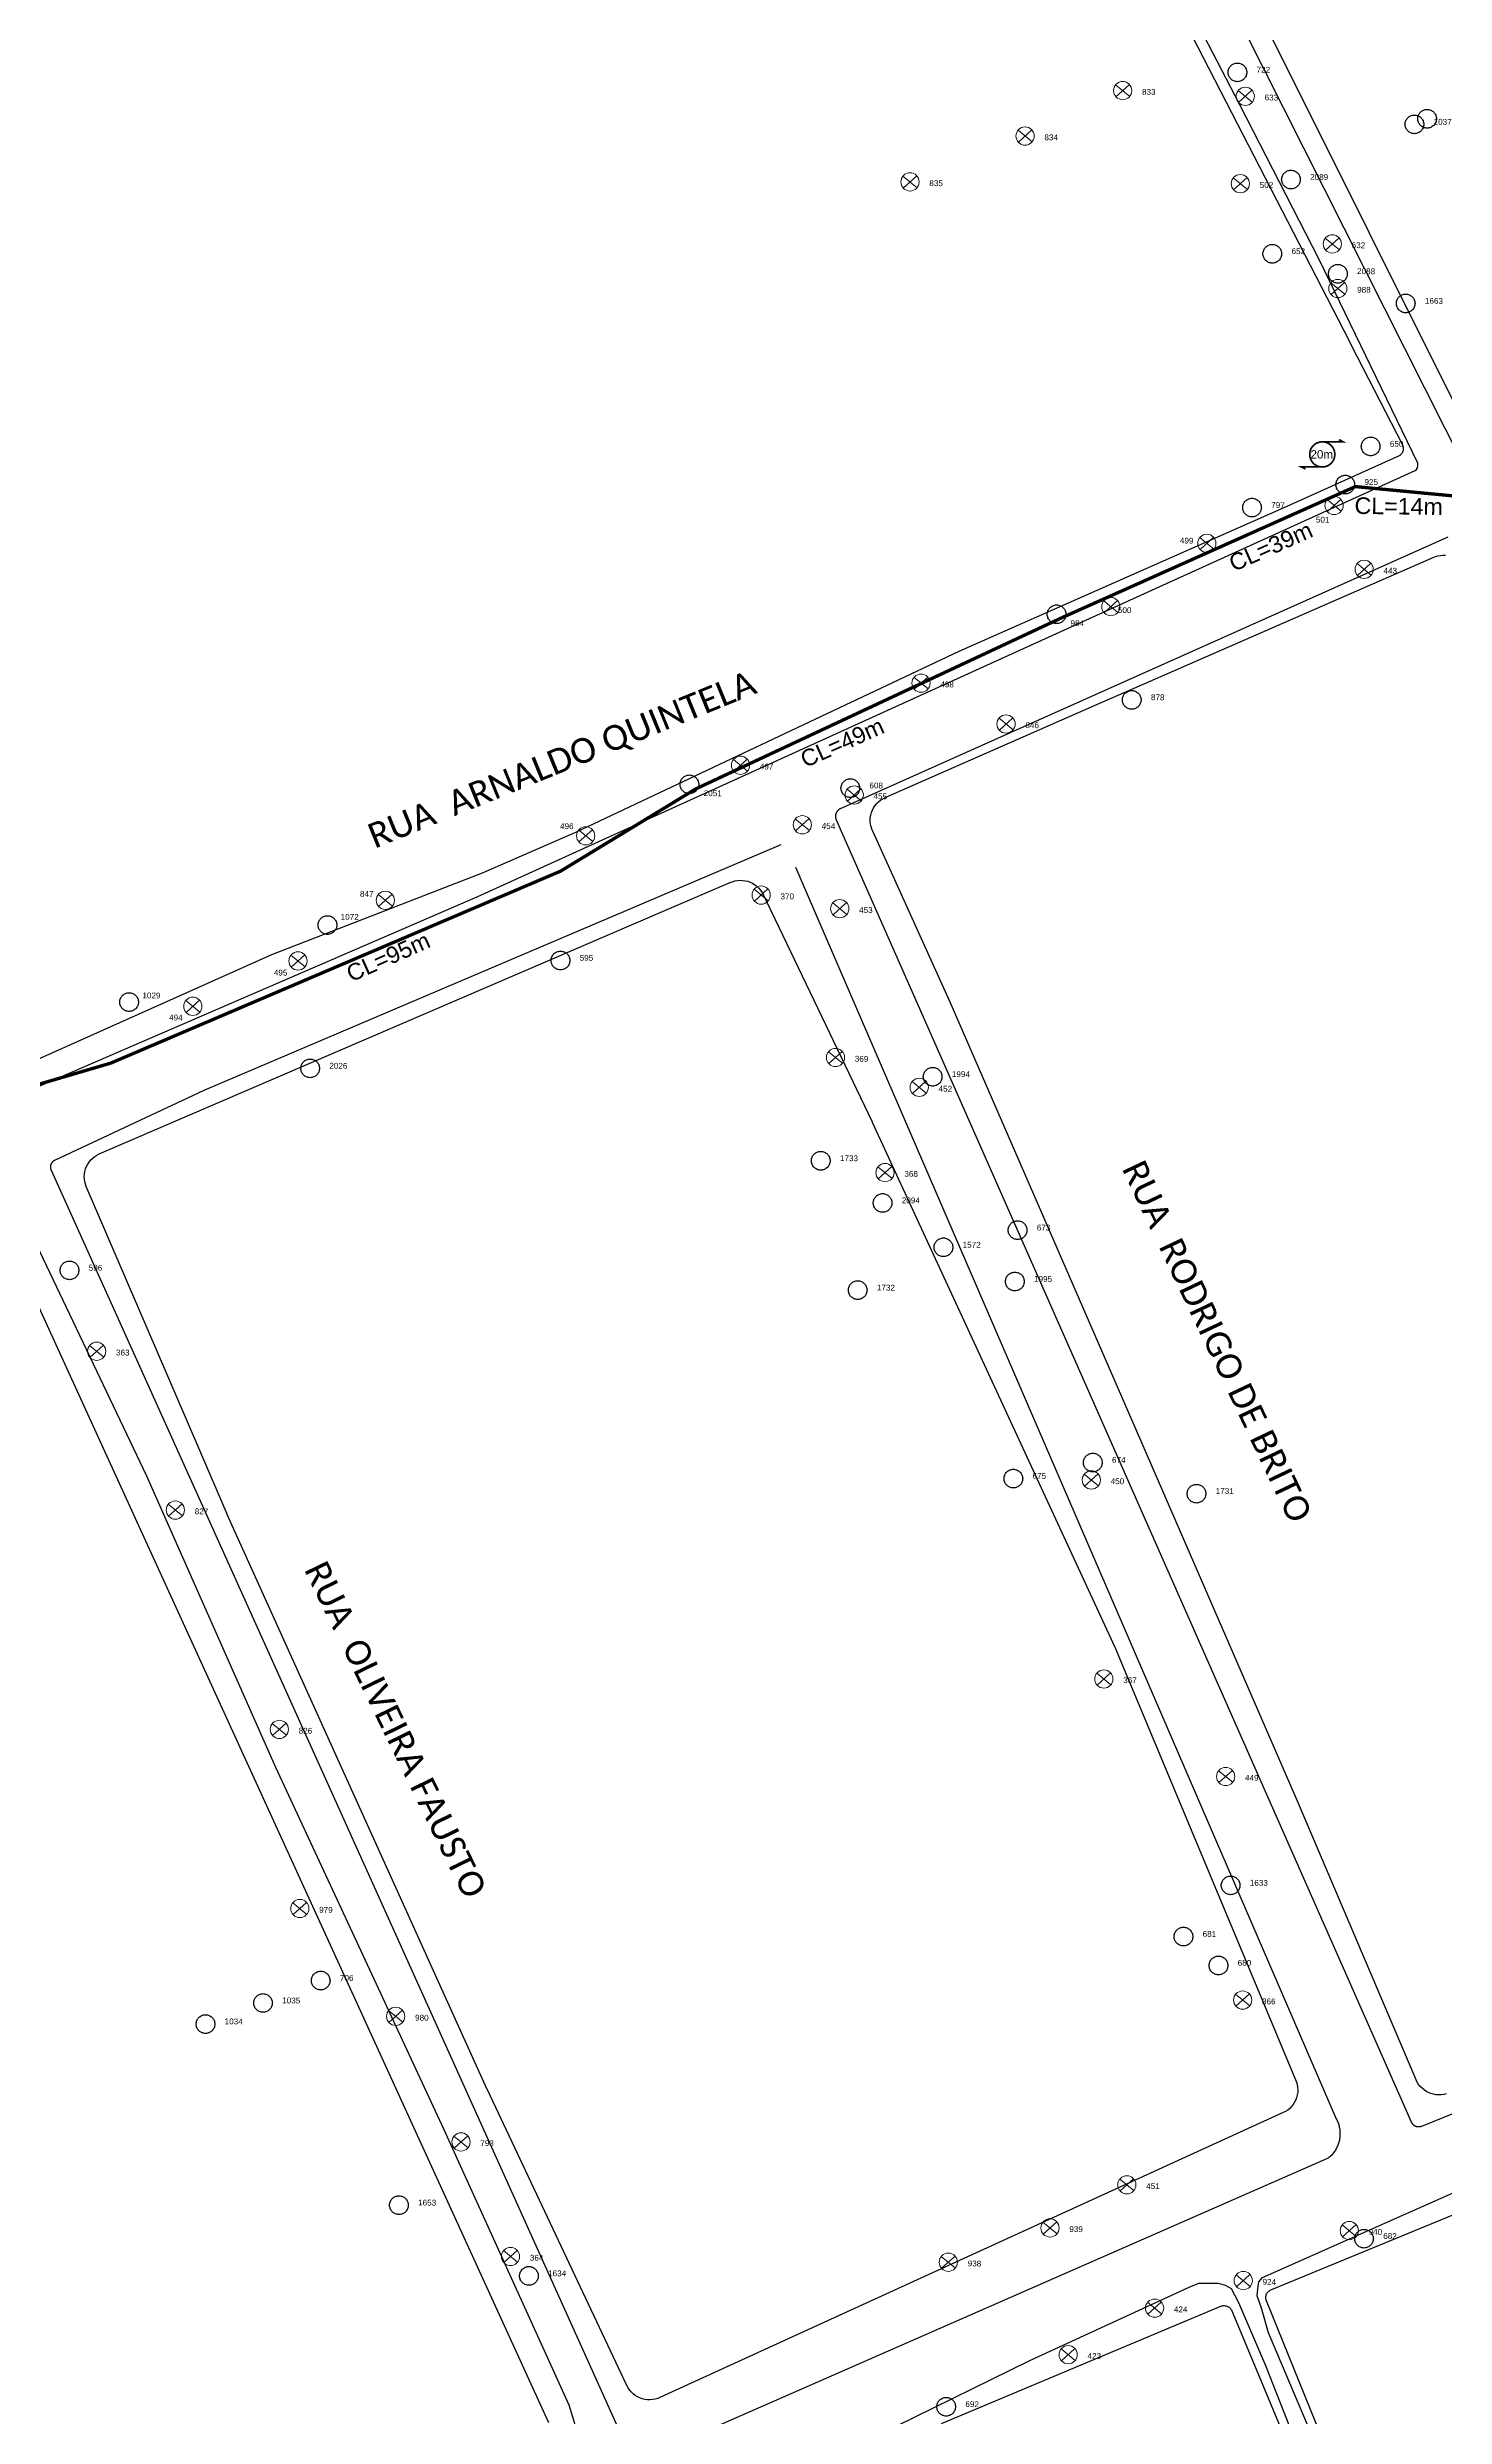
# Model space of a CAD drawing. Header units: millimetres. Extents: x 676447 to 689606, y 7455628 to 7463967.
# Drawn here: x 686233.2 to 686401.5, y 7460129.2 to 7460414.5 of the extents above; entities that cross this region are included whole.
import ezdxf
from ezdxf.enums import TextEntityAlignment as Align

# ---------------------------------------------------------------- set-up
doc = ezdxf.new("R2010")
doc.units = ezdxf.units.MM
doc.header["$LTSCALE"] = 0.1
doc.header["$MEASUREMENT"] = 0
doc.linetypes.add('PHANTOM2', pattern=[1.25, 0.625, -0.125, 0.125, -0.125, 0.125, -0.125])
doc.layers.add('10.4-Postes', color=1, linetype='Continuous', lineweight=0)
for name, color, linetype in [('Caixas Subterrâneas', 5, 'Continuous'), ('label_cabos', 7, 'Continuous'), ('LAYOUT', 7, 'Continuous'), ('LEGENDAS_INFRAESTRUTURAS', 7, 'Continuous'), ('MUB_MEIOFIO', 7, 'Continuous'), ('MUB_QUADRAS', 7, 'Continuous'), ('MUB_SEGMENTO', 7, 'Continuous'), ('NOS_DE_INFRAESTRUTURA', 7, 'Continuous')]:
    doc.layers.add(name, color=color, linetype=linetype)
doc.styles.add('Legend', font='calibri.ttf')
doc.styles.get("Standard").update_dxf_attribs({"font": 'arial.ttf'})

# ---------------------------------------------------------------- blocks, each defined once
blk = doc.blocks.new('PTPT')
at = {"layer": '10.4-Postes', "color": 1, "linetype": 'PHANTOM2'}
for points in [[(-0.0000079, 0.0000104), (0.0000075, -0.000002)], [(0.000007, 0.0000109), (-0.0000074, -0.0000025)]]:
    blk.add_lwpolyline(points, dxfattribs=at)
at = {"layer": '10.4-Postes', "color": 1}
blk.add_circle((-0.0000002, 0.0000042), 0.00000987, dxfattribs=at)
blk = doc.blocks.new('MHMZ')
at = {"linetype": 'PHANTOM2'}
blk.add_circle((0, 0), 0.0000101, dxfattribs=at)
blk = doc.blocks.new('Folga 20')
at = {"layer": 'LAYOUT', "color": 1, "const_width": 0.2}
for points in [[(685456.19, 7460278.55), (685458.72, 7460278.55), (685458.21, 7460278.81)], [(685456.19, 7460275.52), (685453.67, 7460275.52), (685454.17, 7460275.27)]]:
    blk.add_lwpolyline(points, dxfattribs=at)
blk.add_lwpolyline([(685456.19, 7460278.55, 1.000012), (685456.19, 7460275.52, 0.999978)], format="xyb", close=True, dxfattribs=at)
at = {"layer": 'LAYOUT', "color": 1}
blk.add_text('20m', height=1, dxfattribs=at).set_placement((685456.13, 7460277.04), align=Align.MIDDLE_CENTER)

msp = doc.modelspace()

# ---------------------------------------------------------------- linework, layer by layer
at = {"color": 1, "const_width": 0.4}
msp.add_lwpolyline([(685841.65, 7460373.53), (685944.36, 7460421.62), (685988.58, 7460297.84), (685998.18, 7460270.5), (686002.34, 7460256.28), (686017.79, 7460211.26), (686109.27, 7460237.72), (686120.41, 7460238.15), (686142.2, 7460251.74), (686223.8, 7460287.21), (686240.79, 7460292.21), (686294.99, 7460315.34), (686311.26, 7460325.24), (686355.25, 7460345.81), (686390.71, 7460361.65), (686403.3, 7460360.45), (686420.48, 7460364.31), (686527.21, 7460409.83), (686538.71, 7460400.35), (686557.21, 7460361.57), (686605.8, 7460275.52)], dxfattribs=at)
at = {"layer": 'MUB_MEIOFIO', "linetype": 'Continuous'}
for points in [[(686140.32, 7460249.71), (686285, 7460312.27), (686397.92, 7460363.58), (686398.09, 7460363.71), (686398.21, 7460363.91), (686398.24, 7460364.19), (686398.23, 7460364.49), (686386.35, 7460388.99), (686376.78, 7460407.64), (686369.19, 7460422.27), (686367.93, 7460424.67), (686366.63, 7460425.81), (686365.31, 7460426.8), (686364.28, 7460427.56), (686363.13, 7460428.43), (686362.69, 7460429.47), (686357.82, 7460438.41), (686347, 7460458.66), (686342.5, 7460468.57), (686334.62, 7460475.53)], [(686403.96, 7460363.77), (686365.02, 7460441.08)], [(686401.83, 7460355.54), (686328.67, 7460322.85), (686328.64, 7460322.83), (686328.61, 7460322.82), (686328.58, 7460322.8), (686328.55, 7460322.78), (686328.52, 7460322.76), (686328.49, 7460322.74), (686328.46, 7460322.72), (686328.44, 7460322.7), (686328.41, 7460322.68), (686328.39, 7460322.65), (686328.36, 7460322.63), (686328.34, 7460322.6), (686328.31, 7460322.58), (686328.29, 7460322.55), (686328.27, 7460322.52), (686328.25, 7460322.49), (686328.23, 7460322.46), (686328.21, 7460322.43), (686328.2, 7460322.4), (686328.18, 7460322.37), (686328.17, 7460322.34), (686328.15, 7460322.31), (686328.14, 7460322.28), (686328.13, 7460322.24), (686328.12, 7460322.21), (686328.11, 7460322.18), (686328.1, 7460322.14), (686328.1, 7460322.11), (686328.09, 7460322.07), (686328.09, 7460322.04), (686328.08, 7460322), (686328.08, 7460321.97), (686328.08, 7460321.94), (686328.08, 7460321.9), (686328.08, 7460321.87), (686328.09, 7460321.83), (686328.09, 7460321.8), (686328.1, 7460321.76), (686328.1, 7460321.73), (686328.11, 7460321.69), (686328.12, 7460321.66), (686328.13, 7460321.63), (686328.14, 7460321.59), (686328.15, 7460321.56), (686328.17, 7460321.53), (686397.41, 7460164.71), (686397.42, 7460164.68), (686397.44, 7460164.65), (686397.45, 7460164.62), (686397.47, 7460164.59), (686397.49, 7460164.56), (686397.51, 7460164.53), (686397.53, 7460164.5), (686397.55, 7460164.47), (686397.58, 7460164.45), (686397.6, 7460164.42), (686397.63, 7460164.4), (686397.65, 7460164.37), (686397.68, 7460164.35), (686397.7, 7460164.33), (686397.73, 7460164.31), (686397.76, 7460164.29), (686397.79, 7460164.27), (686397.82, 7460164.25), (686397.85, 7460164.23), (686397.88, 7460164.22), (686397.91, 7460164.2), (686397.95, 7460164.19), (686397.98, 7460164.18), (686398.01, 7460164.16), (686398.04, 7460164.15), (686398.08, 7460164.15), (686398.11, 7460164.14), (686398.15, 7460164.13), (686398.18, 7460164.12), (686398.22, 7460164.12), (686398.25, 7460164.12), (686398.29, 7460164.12), (686398.32, 7460164.11), (686398.36, 7460164.12), (686398.39, 7460164.12), (686398.42, 7460164.12), (686398.46, 7460164.12), (686398.49, 7460164.13), (686398.53, 7460164.14), (686398.56, 7460164.14), (686398.6, 7460164.15), (686398.63, 7460164.16), (686398.66, 7460164.17), (686398.7, 7460164.19), (686414.13, 7460170.42)], [(686303.38, 7460124.54), (686233.64, 7460279.27), (686233.63, 7460279.3), (686233.62, 7460279.33), (686233.61, 7460279.36), (686233.6, 7460279.39), (686233.59, 7460279.43), (686233.58, 7460279.46), (686233.57, 7460279.5), (686233.57, 7460279.53), (686233.56, 7460279.56), (686233.56, 7460279.6), (686233.56, 7460279.63), (686233.56, 7460279.67), (686233.56, 7460279.7), (686233.56, 7460279.74), (686233.56, 7460279.77), (686233.56, 7460279.81), (686233.57, 7460279.84), (686233.57, 7460279.87), (686233.58, 7460279.91), (686233.59, 7460279.94), (686233.6, 7460279.97), (686233.61, 7460280.01), (686233.62, 7460280.04), (686233.64, 7460280.07), (686233.65, 7460280.1), (686233.67, 7460280.13), (686233.68, 7460280.16), (686233.7, 7460280.19), (686233.72, 7460280.22), (686233.74, 7460280.25), (686233.76, 7460280.28), (686233.78, 7460280.31), (686233.8, 7460280.33), (686233.83, 7460280.36), (686233.85, 7460280.38), (686233.87, 7460280.41), (686233.9, 7460280.43), (686233.93, 7460280.45), (686233.95, 7460280.47), (686233.98, 7460280.49), (686234.01, 7460280.51), (686234.04, 7460280.53), (686234.07, 7460280.55), (686234.1, 7460280.57), (686234.13, 7460280.58), (686252.03, 7460288.97), (686321.56, 7460318.54)], [(686323.27, 7460315.81), (686388.41, 7460165.05), (686388.47, 7460164.94), (686388.53, 7460164.82), (686388.58, 7460164.7), (686388.62, 7460164.57), (686388.67, 7460164.45), (686388.71, 7460164.32), (686388.74, 7460164.2), (686388.77, 7460164.07), (686388.8, 7460163.94), (686388.82, 7460163.81), (686388.83, 7460163.68), (686388.84, 7460163.55), (686388.85, 7460163.42), (686388.85, 7460163.29), (686388.85, 7460163.15), (686388.85, 7460163.02), (686388.84, 7460162.89), (686388.82, 7460162.76), (686388.8, 7460162.63), (686388.78, 7460162.5), (686388.75, 7460162.38), (686388.72, 7460162.25), (686388.68, 7460162.12), (686388.64, 7460162), (686388.59, 7460161.87), (686388.54, 7460161.75), (686388.48, 7460161.63), (686388.43, 7460161.52), (686388.36, 7460161.4), (686388.3, 7460161.29), (686388.23, 7460161.18), (686388.15, 7460161.07), (686388.07, 7460160.96), (686387.99, 7460160.86), (686387.91, 7460160.76), (686387.82, 7460160.66), (686387.73, 7460160.57), (686387.63, 7460160.48), (686387.53, 7460160.39), (686387.43, 7460160.31), (686304.69, 7460124.03)], [(686296.9, 7460127.68), (686296.02, 7460130.55), (686280.95, 7460163.73), (686260.68, 7460207.36), (686245.13, 7460242.45), (686229.02, 7460276.26), (686228.54, 7460276.98), (686227.82, 7460277.22), (686227.03, 7460277.38), (686225.83, 7460277.38), (686225.03, 7460277.22)], [(686386.52, 7460124.51), (686380.23, 7460139.29), (686379.4, 7460142.24), (686378.87, 7460143.75), (686378.94, 7460144.58), (686379.09, 7460145.41), (686379.51, 7460145.96), (686414.42, 7460161.43)], [(686335.31, 7460128.01), (686351.49, 7460135.95), (686370.67, 7460144.79), (686371.87, 7460145.27), (686372.76, 7460145.27), (686373.6, 7460145.27), (686374.2, 7460145.27), (686375.03, 7460145.03), (686375.45, 7460144.79), (686375.75, 7460144.61), (686376.64, 7460142.94), (686379.87, 7460135.36), (686386.75, 7460117.9)]]:
    msp.add_lwpolyline(points, dxfattribs=at)
at = {"layer": 'MUB_QUADRAS', "linetype": 'Continuous'}
for points in [[(686406.72, 7460363.53), (686378.04, 7460420.99)], [(686370.37, 7460417.24), (686389.3, 7460380.44), (686390.93, 7460377.29), (686396.37, 7460366.67), (686396.39, 7460366.62), (686396.43, 7460366.52), (686396.46, 7460366.42), (686396.47, 7460366.32), (686396.48, 7460366.21), (686396.48, 7460366.11), (686396.46, 7460366.01), (686396.43, 7460365.91), (686396.4, 7460365.81), (686396.35, 7460365.71), (686396.29, 7460365.63), (686396.23, 7460365.54), (686396.15, 7460365.47), (686396.07, 7460365.4), (686395.98, 7460365.35), (686395.89, 7460365.3), (686382.1, 7460359.1), (686342.95, 7460341.8), (686296.75, 7460319.99), (686285.52, 7460315.08), (686260.17, 7460305.25), (686150.76, 7460256.32)], [(686332.53, 7460320.21), (686332.52, 7460320.25), (686332.41, 7460320.54), (686332.33, 7460320.84), (686332.28, 7460321.15), (686332.27, 7460321.47), (686332.28, 7460321.78), (686332.33, 7460322.09), (686332.42, 7460322.39), (686332.53, 7460322.69), (686332.68, 7460322.97), (686332.85, 7460323.23), (686333.05, 7460323.47), (686333.27, 7460323.69), (686333.52, 7460323.89), (686333.78, 7460324.06), (686334.06, 7460324.2), (686357.36, 7460334.42), (686400.15, 7460353.13), (686400.34, 7460353.21), (686400.64, 7460353.3), (686400.95, 7460353.35), (686401.26, 7460353.38), (686401.58, 7460353.37)], [(686401.66, 7460168.07), (686401.36, 7460167.99), (686401.05, 7460167.95), (686400.74, 7460167.93), (686400.42, 7460167.96), (686400.11, 7460168.01), (686399.81, 7460168.1), (686399.52, 7460168.21), (686399.24, 7460168.36), (686398.98, 7460168.54), (686398.74, 7460168.74), (686398.52, 7460168.96), (686398.33, 7460169.21), (686398.16, 7460169.48), (686398.02, 7460169.76), (686383.75, 7460203.31), (686383.75, 7460203.33), (686365.25, 7460245.85), (686341.89, 7460299.55), (686332.53, 7460320.21)], [(686237.84, 7460277.33), (686237.74, 7460277.62), (686237.66, 7460277.92), (686237.61, 7460278.23), (686237.6, 7460278.55), (686237.62, 7460278.86), (686237.67, 7460279.17), (686237.76, 7460279.47), (686237.87, 7460279.76), (686238.02, 7460280.04), (686238.19, 7460280.3), (686238.4, 7460280.55), (686238.62, 7460280.76), (686238.87, 7460280.96), (686239.13, 7460281.13), (686239.41, 7460281.27), (686307.8, 7460310.73), (686315.5, 7460313.99), (686315.67, 7460314.06), (686315.97, 7460314.15), (686316.28, 7460314.2), (686316.59, 7460314.23), (686316.9, 7460314.22), (686317.21, 7460314.18), (686317.52, 7460314.11), (686317.82, 7460314), (686318.1, 7460313.87), (686318.37, 7460313.7), (686318.62, 7460313.51), (686318.84, 7460313.3), (686319.05, 7460313.06), (686319.23, 7460312.8), (686319.38, 7460312.53), (686332.5, 7460285.12), (686332.52, 7460285.08), (686350.66, 7460245.85), (686361.74, 7460221.88), (686361.78, 7460221.78), (686383.54, 7460169.69), (686383.62, 7460169.49), (686383.7, 7460169.18), (686383.75, 7460168.87), (686383.77, 7460168.56), (686383.76, 7460168.25), (686383.71, 7460167.94), (686383.63, 7460167.63), (686383.53, 7460167.34), (686383.39, 7460167.06), (686383.22, 7460166.79), (686383.02, 7460166.55), (686382.8, 7460166.32), (686382.56, 7460166.12), (686382.3, 7460165.95), (686382.02, 7460165.8), (686306.93, 7460131.49), (686306.67, 7460131.39), (686306.37, 7460131.3), (686306.06, 7460131.24), (686305.74, 7460131.22), (686305.43, 7460131.23), (686305.12, 7460131.27), (686304.81, 7460131.35), (686304.52, 7460131.45), (686304.24, 7460131.59), (686303.97, 7460131.75), (686303.72, 7460131.95), (686303.49, 7460132.16), (686303.29, 7460132.4), (686303.11, 7460132.66), (686302.97, 7460132.94), (686286.16, 7460168.55), (686286.14, 7460168.59), (686254.82, 7460237.84), (686254.8, 7460237.9), (686251.38, 7460245.85), (686237.84, 7460277.33)], [(686227.4, 7460273.1), (686239.86, 7460245.85), (686293.51, 7460128.49)], [(686390.61, 7460116.96), (686379.99, 7460143.15), (686379.96, 7460143.25), (686379.94, 7460143.35), (686379.92, 7460143.45), (686379.92, 7460143.56), (686379.93, 7460143.66), (686379.95, 7460143.77), (686379.98, 7460143.87), (686380.02, 7460143.96), (686380.07, 7460144.05), (686380.13, 7460144.14), (686380.2, 7460144.22), (686380.28, 7460144.29), (686380.36, 7460144.35), (686380.45, 7460144.41), (686380.54, 7460144.45), (686418.93, 7460160.29)], [(686340.87, 7460128.36), (686374.51, 7460142.48), (686374.6, 7460142.52), (686374.71, 7460142.54), (686374.81, 7460142.56), (686374.91, 7460142.56), (686375.02, 7460142.55), (686375.12, 7460142.53), (686375.22, 7460142.5), (686375.32, 7460142.46), (686375.41, 7460142.41), (686375.5, 7460142.36), (686375.58, 7460142.29), (686375.65, 7460142.21), (686375.71, 7460142.13), (686375.77, 7460142.04), (686375.81, 7460141.95), (686375.82, 7460141.94), (686387.38, 7460114.17)]]:
    msp.add_lwpolyline(points, dxfattribs=at)

# ---------------------------------------------------------------- block references
at = {"layer": 'Caixas Subterrâneas', "color": 40}
for p, xscale, yscale, zscale, rotation in [((686376.5, 7460411.54), 111319.4907932736, 111319.4907932736, 111319.4907932736, 359.2908679899134), ((686397.82, 7460405.28), 111319.4907932735, 111319.4907932735, 111319.4907932735, 359.2907849848098), ((686399.35, 7460405.95), 111319.4907932736, 111319.4907932736, 111319.4907932736, 359.2907793866269), ((686382.95, 7460398.63), 111319.4907932736, 111319.4907932736, 111319.4907932736, 359.2908394619281), ((686380.7, 7460389.69), 111319.4907932736, 111319.4907932736, 111319.4907932736, 359.2908452378404), ((686388.6, 7460387.28), 111319.4907932736, 111319.4907932736, 111319.4907932736, 359.2908144322827), ((686396.77, 7460383.71), 111319.4907932736, 111319.4907932736, 111319.4907932736, 359.2907822725353), ((686392.55, 7460366.49), 111319.4907932735, 111319.4907932735, 111319.4907932735, 359.2907929469691), ((686389.49, 7460361.89), 111319.4907932736, 111319.4907932736, 111319.4907932736, 359.2908031711412), ((686378.26, 7460359.12), 111319.4907932736, 111319.4907932736, 111319.4907932736, 359.2908450082716), ((686354.72, 7460346.27), 111319.4907932736, 111319.4907932736, 111319.4907932736, 359.290930535811), ((686363.77, 7460335.96), 111319.4907932735, 111319.4907932735, 111319.4907932735, 359.2908928881138), ((686310.49, 7460325.79), 111319.4907932736, 111319.4907932736, 111319.4907932736, 359.2910923476437), ((686329.87, 7460325.33), 111319.4907932736, 111319.4907932736, 111319.4907932736, 359.2910185186094), ((686266.89, 7460308.84), 111319.4907932736, 111319.4907932736, 111319.4907932736, 359.2912528561107), ((686294.96, 7460304.57), 111319.4907932736, 111319.4907932736, 111319.4907932736, 359.2911447792183), ((686243, 7460299.56), 111319.4907932736, 111319.4907932736, 111319.4907932736, 359.2913407961152), ((686264.81, 7460291.58), 111319.4907932735, 111319.4907932735, 111319.4907932735, 359.2912553939846), ((686339.79, 7460290.57), 111319.4907932735, 111319.4907932735, 111319.4907932735, 359.2909699731209), ((686326.31, 7460280.45), 111319.4907932735, 111319.4907932735, 111319.4907932735, 359.2910181008405), ((686333.76, 7460275.37), 111319.4907932735, 111319.4907932735, 111319.4907932735, 359.290988184633), ((686350.02, 7460272.09), 111319.4907932736, 111319.4907932736, 111319.4907932736, 359.2909253182554), ((686341.09, 7460270.03), 111319.4907932736, 111319.4907932736, 111319.4907932736, 359.2909586427492), ((686235.82, 7460267.25), 111319.4907932736, 111319.4907932736, 111319.4907932736, 359.2913580884958), ((686330.76, 7460264.87), 111319.4907932736, 111319.4907932736, 111319.4907932736, 359.2909963015182), ((686349.69, 7460265.91), 111319.4907932736, 111319.4907932736, 111319.4907932736, 359.2909246573278), ((686359.08, 7460244.1), 111319.4907932736, 111319.4907932736, 111319.4907932736, 359.2908821589249), ((686349.51, 7460242.17), 111319.4907932736, 111319.4907932736, 111319.4907932736, 359.2909179838965), ((686371.57, 7460240.35), 111319.4907932736, 111319.4907932736, 111319.4907932736, 359.290833507567), ((686375.68, 7460193.18), 111319.4907932736, 111319.4907932736, 111319.4907932736, 359.2908032229917), ((686370, 7460187.01), 111319.4907932736, 111319.4907932736, 111319.4907932736, 359.2908229011792), ((686266.08, 7460181.71), 111319.4907932736, 111319.4907932736, 111319.4907932736, 359.2912164095567), ((686374.22, 7460183.53), 111319.4907932735, 111319.4907932735, 111319.4907932735, 359.2908057630704), ((686259.13, 7460179.01), 111319.4907932736, 111319.4907932736, 111319.4907932736, 359.291242012521), ((686252.2, 7460176.47), 111319.4907932735, 111319.4907932735, 111319.4907932735, 359.2912675642399), ((686275.5, 7460154.66), 111319.4907932736, 111319.4907932736, 111319.4907932736, 359.2911721982541), ((686391.75, 7460150.62), 111319.4907932736, 111319.4907932736, 111319.4907932736, 359.2907288805929), ((686291.16, 7460146.14), 111319.4907932736, 111319.4907932736, 111319.4907932736, 359.2911100080498), ((686341.42, 7460130.38), 111319.4907932736, 111319.4907932736, 111319.4907932736, 359.2909139931921)]:
    msp.add_blockref('MHMZ', p, dxfattribs=dict(at, xscale=xscale, yscale=yscale, zscale=zscale, rotation=rotation))
at = {"layer": 'LAYOUT', "linetype": 'Continuous'}
msp.add_blockref('Folga 20', (930.53, 88.49), dxfattribs=at)
at = {"layer": 'NOS_DE_INFRAESTRUTURA', "color": 1}
for p, xscale, yscale, zscale, rotation in [((686362.7, 7460408.88), 111319.4907932736, 111319.4907932736, 111319.4907932736, 359.290919646112), ((686377.46, 7460408.19), 111319.4907932736, 111319.4907932736, 111319.4907932736, 359.2908632892014), ((686350.94, 7460403.4), 111319.4907932736, 111319.4907932736, 111319.4907932736, 359.2909626508149), ((686337.08, 7460397.88), 111319.4907932736, 111319.4907932736, 111319.4907932736, 359.2910136305729), ((686376.87, 7460397.66), 111319.4907932735, 111319.4907932735, 111319.4907932735, 359.2908622894194), ((686387.95, 7460390.41), 111319.4907932735, 111319.4907932735, 111319.4907932735, 359.2908178972789), ((686388.61, 7460385.04), 111319.4907932736, 111319.4907932736, 111319.4907932736, 359.2908136934014), ((686388.16, 7460358.91), 111319.4907932736, 111319.4907932736, 111319.4907932736, 359.2908075773943), ((686372.83, 7460354.35), 111319.4907932736, 111319.4907932736, 111319.4907932736, 359.2908639329723), ((686391.78, 7460351.21), 111319.4907932736, 111319.4907932736, 111319.4907932736, 359.2907911434411), ((686361.27, 7460346.73), 111319.4907932736, 111319.4907932736, 111319.4907932736, 359.2909065024175), ((686338.4, 7460337.51), 111319.4907932736, 111319.4907932736, 111319.4907932736, 359.2909898405928), ((686348.65, 7460332.59), 111319.4907932736, 111319.4907932736, 111319.4907932736, 359.290949352126), ((686316.66, 7460327.62), 111319.4907932735, 111319.4907932735, 111319.4907932735, 359.2910694337436), ((686330.36, 7460324.04), 111319.4907932736, 111319.4907932736, 111319.4907932736, 359.2910162412372), ((686324.11, 7460320.45), 111319.4907932736, 111319.4907932736, 111319.4907932736, 359.2910388910151), ((686298.01, 7460319.12), 111319.4907932736, 111319.4907932736, 111319.4907932736, 359.29113772317), ((686319.15, 7460311.98), 111319.4907932736, 111319.4907932736, 111319.4907932736, 359.2910551172993), ((686273.88, 7460311.35), 111319.4907932736, 111319.4907932736, 111319.4907932736, 359.2912270524363), ((686328.62, 7460310.34), 111319.4907932736, 111319.4907932736, 111319.4907932736, 359.2910185860039), ((686263.36, 7460304.05), 111319.4907932736, 111319.4907932736, 111319.4907932736, 359.2912647726267), ((686250.69, 7460298.59), 111319.4907932736, 111319.4907932736, 111319.4907932736, 359.2913112494098), ((686328.1, 7460292.42), 111319.4907932736, 111319.4907932736, 111319.4907932736, 359.2910149872307), ((686338.19, 7460288.82), 111319.4907932736, 111319.4907932736, 111319.4907932736, 359.2909755132528), ((686334.07, 7460278.56), 111319.4907932736, 111319.4907932736, 111319.4907932736, 359.2909879815213), ((686239.11, 7460257.04), 111319.4907932736, 111319.4907932736, 111319.4907932736, 359.2913424007492), ((686358.92, 7460241.54), 111319.4907932736, 111319.4907932736, 111319.4907932736, 359.2908820050496), ((686248.59, 7460237.91), 111319.4907932735, 111319.4907932735, 111319.4907932735, 359.2913004090512), ((686360.43, 7460217.57), 111319.4907932736, 111319.4907932736, 111319.4907932736, 359.2908687905488), ((686261.11, 7460211.49), 111319.4907932736, 111319.4907932736, 111319.4907932736, 359.2912445888293), ((686375.1, 7460205.82), 111319.4907932736, 111319.4907932736, 111319.4907932736, 359.2908093717779), ((686263.58, 7460189.92), 111319.4907932736, 111319.4907932736, 111319.4907932736, 359.2912284858579), ((686377.15, 7460178.89), 111319.4907932736, 111319.4907932736, 111319.4907932736, 359.2907931764663), ((686275.13, 7460176.93), 111319.4907932735, 111319.4907932735, 111319.4907932735, 359.2911805226807), ((686282.99, 7460161.81), 111319.4907932736, 111319.4907932736, 111319.4907932736, 359.2911459323286), ((686363.2, 7460156.64), 111319.4907932736, 111319.4907932736, 111319.4907932736, 359.2908392977463), ((686353.94, 7460151.45), 111319.4907932736, 111319.4907932736, 111319.4907932736, 359.2908729277414), ((686389.99, 7460151.13), 111319.4907932736, 111319.4907932736, 111319.4907932736, 359.290735738614), ((686288.96, 7460148.01), 111319.4907932736, 111319.4907932736, 111319.4907932736, 359.2911189534189), ((686341.7, 7460147.32), 111319.4907932736, 111319.4907932736, 111319.4907932736, 359.2909181664672), ((686377.22, 7460145.11), 111319.4907932736, 111319.4907932736, 111319.4907932736, 359.2907823999083), ((686366.54, 7460141.79), 111319.4907932736, 111319.4907932736, 111319.4907932736, 359.2908220165286), ((686356.13, 7460136.19), 111319.4907932736, 111319.4907932736, 111319.4907932736, 359.2908598377814)]:
    msp.add_blockref('PTPT', p, dxfattribs=dict(at, xscale=xscale, yscale=yscale, zscale=zscale, rotation=rotation))

# ---------------------------------------------------------------- texts
at = {"layer": 'label_cabos', "linetype": 'Continuous', "char_height": 2, "attachment_point": 4}
for s, insert, rotation in [('CL=14m', (686390.61, 7460359.35), 359.2446), ('CL=39m', (686375.66, 7460352.27), 23.9455), ('CL=49m', (686324.04, 7460328.65), 23.9455), ('CL=95m', (686269.35, 7460302.84), 23.9455)]:
    msp.add_mtext(s, dxfattribs=dict(at, insert=insert, rotation=rotation))
at = {"layer": 'LEGENDAS_INFRAESTRUTURAS', "color": 5}
for s, rotation, p in [('722', 359.2909, (686378.81, 7460411.51)), ('1037', 359.2908, (686400.13, 7460405.25)), ('2089', 359.2908, (686385.26, 7460398.6)), ('652', 359.2908, (686383.01, 7460389.66)), ('2088', 359.2908, (686390.91, 7460387.25)), ('1663', 359.2908, (686399.08, 7460383.68)), ('650', 359.2908, (686394.86, 7460366.46)), ('925', 359.2908, (686391.8, 7460361.86)), ('797', 359.2908, (686380.57, 7460359.09)), ('984', 359.2909, (686356.39, 7460344.86)), ('878', 359.2909, (686366.08, 7460335.93)), ('2051', 359.2911, (686312.21, 7460324.38)), ('608', 359.291, (686332.17, 7460325.31)), ('1072', 359.2912, (686268.48, 7460309.49)), ('595', 359.2911, (686297.27, 7460304.55)), ('1029', 359.2913, (686244.6, 7460300.02)), ('2026', 359.2912, (686267.12, 7460291.55)), ('1994', 359.291, (686342.1, 7460290.54)), ('1733', 359.291, (686328.62, 7460280.42)), ('2094', 359.291, (686336.07, 7460275.34)), ('1572', 359.2909, (686343.4, 7460270)), ('673', 359.2909, (686352.33, 7460272.06)), ('596', 359.2913, (686238.13, 7460267.22)), ('1732', 359.291, (686333.07, 7460264.84)), ('1995', 359.2909, (686352, 7460265.88)), ('674', 359.2909, (686361.39, 7460244.08)), ('675', 359.2909, (686351.82, 7460242.15)), ('1731', 359.2908, (686373.88, 7460240.33)), ('1633', 359.2908, (686377.99, 7460193.15)), ('681', 359.2908, (686372.31, 7460186.99)), ('706', 359.2912, (686268.39, 7460181.68)), ('680', 359.2908, (686376.53, 7460183.5)), ('1035', 359.2912, (686261.44, 7460178.98)), ('1034', 359.2913, (686254.51, 7460176.45)), ('1653', 359.2912, (686277.81, 7460154.63)), ('682', 359.2907, (686394.06, 7460150.6)), ('1634', 359.2911, (686293.47, 7460146.11)), ('692', 359.2909, (686343.73, 7460130.35))]:
    msp.add_text(s, height=0.7, rotation=rotation, dxfattribs=at).set_placement(p)
at = {"layer": 'LEGENDAS_INFRAESTRUTURAS', "color": 1}
for s, rotation, p in [('833', 359.2909, (686365.01, 7460408.85)), ('633', 359.2909, (686379.77, 7460408.17)), ('834', 359.291, (686353.25, 7460403.37)), ('835', 359.291, (686339.39, 7460397.85)), ('502', 359.2909, (686379.18, 7460397.63)), ('632', 359.2908, (686390.26, 7460390.38)), ('988', 359.2908, (686390.92, 7460385.01)), ('501', 359.2908, (686385.95, 7460357.32)), ('499', 359.2909, (686369.57, 7460354.8)), ('443', 359.2908, (686394.09, 7460351.18)), ('500', 359.2909, (686362.1, 7460346.43)), ('498', 359.291, (686340.71, 7460337.48)), ('846', 359.2909, (686350.96, 7460332.57)), ('497', 359.2911, (686318.97, 7460327.59)), ('455', 359.291, (686332.67, 7460324.01)), ('496', 359.2911, (686294.9, 7460320.41)), ('454', 359.291, (686326.42, 7460320.42)), ('847', 359.2912, (686270.81, 7460312.25)), ('370', 359.291, (686321.46, 7460311.95)), ('453', 359.291, (686330.93, 7460310.31)), ('495', 359.2913, (686260.43, 7460302.77)), ('494', 359.2913, (686247.82, 7460297.36)), ('369', 359.291, (686330.41, 7460292.39)), ('452', 359.291, (686340.5, 7460288.79)), ('368', 359.291, (686336.38, 7460278.53)), ('363', 359.2913, (686241.42, 7460257.01)), ('450', 359.2909, (686361.23, 7460241.51)), ('827', 359.2913, (686250.9, 7460237.88)), ('367', 359.2909, (686362.74, 7460217.54)), ('826', 359.2912, (686263.42, 7460211.46)), ('449', 359.2908, (686377.41, 7460205.79)), ('979', 359.2912, (686265.89, 7460189.89)), ('366', 359.2908, (686379.46, 7460178.86)), ('980', 359.2912, (686277.44, 7460176.9)), ('793', 359.2911, (686285.3, 7460161.79)), ('451', 359.2908, (686365.51, 7460156.61)), ('939', 359.2909, (686356.25, 7460151.43)), ('940', 359.2907, (686392.3, 7460151.1)), ('364', 359.2911, (686291.27, 7460147.98)), ('938', 359.2909, (686344.01, 7460147.29)), ('924', 359.2908, (686379.53, 7460145.08)), ('424', 359.2908, (686368.85, 7460141.77)), ('423', 359.2909, (686358.44, 7460136.16))]:
    msp.add_text(s, height=0.7, rotation=rotation, dxfattribs=at).set_placement(p)
at = {"layer": 'MUB_SEGMENTO', "color": 253, "style": 'Legend'}
for s, rotation, p in [('RUA  ARNALDO QUINTELA', 22.1559, (686272.57, 7460318.02)), ('RUA  RODRIGO DE BRITO', 295.3768, (686362.53, 7460279.53)), ('RUA  OLIVEIRA FAUSTO', 295.9971, (686264.04, 7460231.24))]:
    msp.add_text(s, height=3, rotation=rotation, dxfattribs=at).set_placement(p)

doc.saveas('drawing.dxf')
